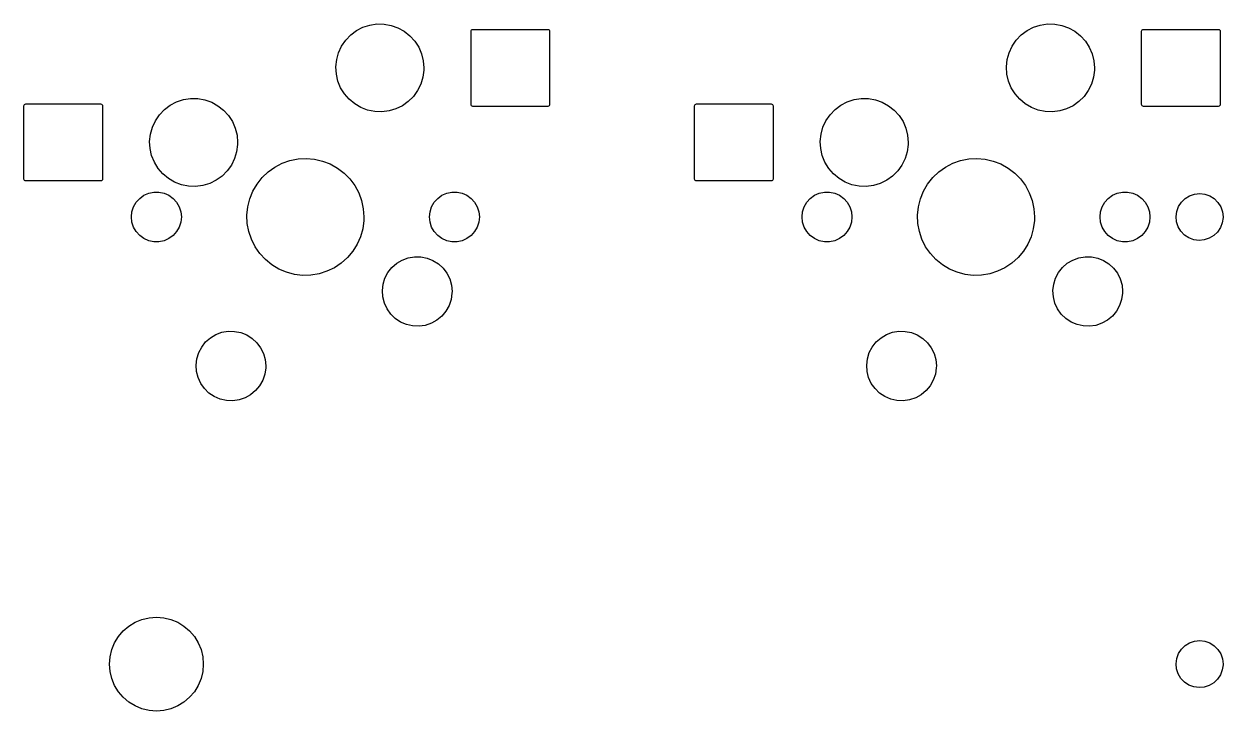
# Model space of a CAD drawing. Extents: x 3.34 to 9.76, y -5.25 to -1.36.
# Drawn here: x 3.422 to 5.032, y -2.463 to -1.541 of the extents above; entities that cross this region are included whole.
import ezdxf

# ---------------------------------------------------------------- set-up
doc = ezdxf.new("R2010")
doc.units = 0
doc.header["$MEASUREMENT"] = 0
doc.layers.add('BLACK', color=7, linetype='CONTINUOUS')

msp = doc.modelspace()

# ---------------------------------------------------------------- linework, layer by layer
at = {"layer": 'BLACK', "linetype": 'CONTINUOUS'}
for p, q in [((3.87712, -1.54556), (3.88631, -1.54255)), ((3.88631, -1.54255), (3.89588, -1.54109)), ((3.89588, -1.54109), (3.90556, -1.54121)), ((3.90556, -1.54121), (3.91509, -1.5429)), ((3.91509, -1.5429), (3.92421, -1.54613)), ((4.77712, -1.54556), (4.78631, -1.54255)), ((4.78631, -1.54255), (4.79588, -1.54109)), ((4.79588, -1.54109), (4.80556, -1.54121)), ((4.80556, -1.54121), (4.81509, -1.5429)), ((4.81509, -1.5429), (4.82421, -1.54613)), ((3.85411, -1.56284), (3.86079, -1.55584)), ((3.86079, -1.55584), (3.86853, -1.55003)), ((3.86853, -1.55003), (3.87712, -1.54556)), ((3.92421, -1.54613), (3.93268, -1.55081)), ((3.93268, -1.55081), (3.94028, -1.55681)), ((3.94028, -1.55681), (3.94679, -1.56397)), ((4.0223, -1.55079), (4.02249, -1.54983)), ((4.0223, -1.64921), (4.0223, -1.55079)), ((4.02249, -1.54983), (4.02304, -1.54902)), ((4.02304, -1.54902), (4.02385, -1.54848)), ((4.02385, -1.54848), (4.0248, -1.54829)), ((4.0248, -1.54829), (4.1252, -1.54829)), ((4.1252, -1.54829), (4.12615, -1.54848)), ((4.12615, -1.54848), (4.12696, -1.54902)), ((4.12696, -1.54902), (4.12751, -1.54983)), ((4.12751, -1.54983), (4.1277, -1.55079)), ((4.1277, -1.55079), (4.1277, -1.64921)), ((4.75411, -1.56284), (4.76079, -1.55584)), ((4.76079, -1.55584), (4.76853, -1.55003)), ((4.76853, -1.55003), (4.77712, -1.54556)), ((4.82421, -1.54613), (4.83268, -1.55081)), ((4.83268, -1.55081), (4.84028, -1.55681)), ((4.84028, -1.55681), (4.84679, -1.56397)), ((4.9223, -1.55079), (4.92249, -1.54983)), ((4.9223, -1.64921), (4.9223, -1.55079)), ((4.92249, -1.54983), (4.92304, -1.54902)), ((4.92304, -1.54902), (4.92385, -1.54848)), ((4.92385, -1.54848), (4.9248, -1.54829)), ((4.9248, -1.54829), (5.0252, -1.54829)), ((5.0252, -1.54829), (5.02615, -1.54848)), ((5.02615, -1.54848), (5.02696, -1.54902)), ((5.02696, -1.54902), (5.02751, -1.54983)), ((5.02751, -1.54983), (5.0277, -1.55079)), ((5.0277, -1.55079), (5.0277, -1.64921)), ((3.84458, -1.57961), (3.84865, -1.57083)), ((3.84865, -1.57083), (3.85411, -1.56284)), ((3.94679, -1.56397), (3.95205, -1.57209)), ((3.95205, -1.57209), (3.9559, -1.58097)), ((4.74458, -1.57961), (4.74865, -1.57083)), ((4.74865, -1.57083), (4.75411, -1.56284)), ((4.84679, -1.56397), (4.85205, -1.57209)), ((4.85205, -1.57209), (4.8559, -1.58097)), ((3.84096, -1.59856), (3.84199, -1.58893)), ((3.84199, -1.58893), (3.84458, -1.57961)), ((3.9559, -1.58097), (3.95826, -1.59035)), ((3.95826, -1.59035), (3.95906, -1.6)), ((4.74096, -1.59856), (4.74199, -1.58893)), ((4.74199, -1.58893), (4.74458, -1.57961)), ((4.8559, -1.58097), (4.85826, -1.59035)), ((4.85826, -1.59035), (4.85906, -1.6)), ((3.84152, -1.60822), (3.84096, -1.59856)), ((3.84365, -1.61766), (3.84152, -1.60822)), ((3.95898, -1.60288), (3.95772, -1.61248)), ((3.95906, -1.6), (3.95898, -1.60288)), ((4.74152, -1.60822), (4.74096, -1.59856)), ((4.74365, -1.61766), (4.74152, -1.60822)), ((4.85898, -1.60288), (4.85772, -1.61248)), ((4.85906, -1.6), (4.85898, -1.60288)), ((3.84729, -1.62663), (3.84365, -1.61766)), ((3.95491, -1.62174), (3.95062, -1.63042)), ((3.95772, -1.61248), (3.95491, -1.62174)), ((4.74729, -1.62663), (4.74365, -1.61766)), ((4.85491, -1.62174), (4.85062, -1.63042)), ((4.85772, -1.61248), (4.85491, -1.62174)), ((3.63631, -1.64255), (3.64588, -1.64109)), ((3.64588, -1.64109), (3.65556, -1.64121)), ((3.65556, -1.64121), (3.66509, -1.6429)), ((3.85234, -1.63488), (3.84729, -1.62663)), ((3.85868, -1.64219), (3.85234, -1.63488)), ((3.94497, -1.63827), (3.93812, -1.64511)), ((3.95062, -1.63042), (3.94497, -1.63827)), ((4.53631, -1.64255), (4.54588, -1.64109)), ((4.54588, -1.64109), (4.55556, -1.64121)), ((4.55556, -1.64121), (4.56509, -1.6429)), ((4.75234, -1.63488), (4.74729, -1.62663)), ((4.75868, -1.64219), (4.75234, -1.63488)), ((4.84497, -1.63827), (4.83812, -1.64511)), ((4.85062, -1.63042), (4.84497, -1.63827)), ((3.4223, -1.65079), (3.42249, -1.64983)), ((3.4223, -1.74921), (3.4223, -1.65079)), ((3.42249, -1.64983), (3.42304, -1.64902)), ((3.42304, -1.64902), (3.42385, -1.64848)), ((3.42385, -1.64848), (3.4248, -1.64829)), ((3.4248, -1.64829), (3.5252, -1.64829)), ((3.5252, -1.64829), (3.52615, -1.64848)), ((3.52615, -1.64848), (3.52696, -1.64902)), ((3.52696, -1.64902), (3.52751, -1.64983)), ((3.52751, -1.64983), (3.5277, -1.65079)), ((3.5277, -1.65079), (3.5277, -1.74921)), ((3.60411, -1.66284), (3.61079, -1.65584)), ((3.61079, -1.65584), (3.61853, -1.65003)), ((3.61853, -1.65003), (3.62712, -1.64556)), ((3.62712, -1.64556), (3.63631, -1.64255)), ((3.66509, -1.6429), (3.67421, -1.64613)), ((3.67421, -1.64613), (3.68268, -1.65081)), ((3.68268, -1.65081), (3.69028, -1.65681)), ((3.69028, -1.65681), (3.69679, -1.66397)), ((3.86613, -1.64838), (3.85868, -1.64219)), ((3.87448, -1.65326), (3.86613, -1.64838)), ((3.88352, -1.65671), (3.87448, -1.65326)), ((3.89301, -1.65864), (3.88352, -1.65671)), ((3.92155, -1.65498), (3.91228, -1.65776)), ((3.93024, -1.65073), (3.92155, -1.65498)), ((3.93812, -1.64511), (3.93024, -1.65073)), ((4.02249, -1.65017), (4.0223, -1.64921)), ((4.02304, -1.65098), (4.02249, -1.65017)), ((4.02385, -1.65152), (4.02304, -1.65098)), ((4.0248, -1.65171), (4.02385, -1.65152)), ((4.1252, -1.65171), (4.0248, -1.65171)), ((4.12615, -1.65152), (4.1252, -1.65171)), ((4.12696, -1.65098), (4.12615, -1.65152)), ((4.12751, -1.65017), (4.12696, -1.65098)), ((4.1277, -1.64921), (4.12751, -1.65017)), ((4.3223, -1.65079), (4.32249, -1.64983)), ((4.3223, -1.74921), (4.3223, -1.65079)), ((4.32249, -1.64983), (4.32304, -1.64902)), ((4.32304, -1.64902), (4.32385, -1.64848)), ((4.32385, -1.64848), (4.3248, -1.64829)), ((4.3248, -1.64829), (4.4252, -1.64829)), ((4.4252, -1.64829), (4.42615, -1.64848)), ((4.42615, -1.64848), (4.42696, -1.64902)), ((4.42696, -1.64902), (4.42751, -1.64983)), ((4.42751, -1.64983), (4.4277, -1.65079)), ((4.4277, -1.65079), (4.4277, -1.74921)), ((4.50411, -1.66284), (4.51079, -1.65584)), ((4.51079, -1.65584), (4.51853, -1.65003)), ((4.51853, -1.65003), (4.52712, -1.64556)), ((4.52712, -1.64556), (4.53631, -1.64255)), ((4.56509, -1.6429), (4.57421, -1.64613)), ((4.57421, -1.64613), (4.58268, -1.65081)), ((4.58268, -1.65081), (4.59028, -1.65681)), ((4.59028, -1.65681), (4.59679, -1.66397)), ((4.76613, -1.64838), (4.75868, -1.64219)), ((4.77448, -1.65326), (4.76613, -1.64838)), ((4.78352, -1.65671), (4.77448, -1.65326)), ((4.79301, -1.65864), (4.78352, -1.65671)), ((4.82155, -1.65498), (4.81228, -1.65776)), ((4.83024, -1.65073), (4.82155, -1.65498)), ((4.83812, -1.64511), (4.83024, -1.65073)), ((4.92249, -1.65017), (4.9223, -1.64921)), ((4.92304, -1.65098), (4.92249, -1.65017)), ((4.92385, -1.65152), (4.92304, -1.65098)), ((4.9248, -1.65171), (4.92385, -1.65152)), ((5.0252, -1.65171), (4.9248, -1.65171)), ((5.02615, -1.65152), (5.0252, -1.65171)), ((5.02696, -1.65098), (5.02615, -1.65152)), ((5.02751, -1.65017), (5.02696, -1.65098)), ((5.0277, -1.64921), (5.02751, -1.65017)), ((3.59458, -1.67961), (3.59865, -1.67083)), ((3.59865, -1.67083), (3.60411, -1.66284)), ((3.69679, -1.66397), (3.70205, -1.67209)), ((3.70205, -1.67209), (3.7059, -1.68097)), ((3.90268, -1.65899), (3.89301, -1.65864)), ((3.91228, -1.65776), (3.90268, -1.65899)), ((4.49458, -1.67961), (4.49865, -1.67083)), ((4.49865, -1.67083), (4.50411, -1.66284)), ((4.59679, -1.66397), (4.60205, -1.67209)), ((4.60205, -1.67209), (4.6059, -1.68097)), ((4.80268, -1.65899), (4.79301, -1.65864)), ((4.81228, -1.65776), (4.80268, -1.65899)), ((3.59096, -1.69856), (3.59199, -1.68893)), ((3.59199, -1.68893), (3.59458, -1.67961)), ((3.7059, -1.68097), (3.70826, -1.69035)), ((4.49096, -1.69856), (4.49199, -1.68893)), ((4.49199, -1.68893), (4.49458, -1.67961)), ((4.6059, -1.68097), (4.60826, -1.69035)), ((3.59152, -1.70822), (3.59096, -1.69856)), ((3.70898, -1.70288), (3.70772, -1.71248)), ((3.70826, -1.69035), (3.70906, -1.7)), ((3.70906, -1.7), (3.70898, -1.70288)), ((4.49152, -1.70822), (4.49096, -1.69856)), ((4.60898, -1.70288), (4.60772, -1.71248)), ((4.60826, -1.69035), (4.60906, -1.7)), ((4.60906, -1.7), (4.60898, -1.70288)), ((3.59365, -1.71766), (3.59152, -1.70822)), ((3.59729, -1.72663), (3.59365, -1.71766)), ((3.70491, -1.72174), (3.70062, -1.73042)), ((3.70772, -1.71248), (3.70491, -1.72174)), ((3.79016, -1.72212), (3.80123, -1.72151)), ((3.80123, -1.72151), (3.81228, -1.72247)), ((4.49365, -1.71766), (4.49152, -1.70822)), ((4.49729, -1.72663), (4.49365, -1.71766)), ((4.60491, -1.72174), (4.60062, -1.73042)), ((4.60772, -1.71248), (4.60491, -1.72174)), ((4.69016, -1.72212), (4.70123, -1.72151)), ((4.70123, -1.72151), (4.71228, -1.72247)), ((3.60234, -1.73488), (3.59729, -1.72663)), ((3.60868, -1.74219), (3.60234, -1.73488)), ((3.70062, -1.73042), (3.69497, -1.73827)), ((3.74996, -1.73951), (3.75898, -1.73307)), ((3.75898, -1.73307), (3.76882, -1.72796)), ((3.76882, -1.72796), (3.77929, -1.72428)), ((3.77929, -1.72428), (3.79016, -1.72212)), ((3.81228, -1.72247), (3.82308, -1.72497)), ((3.82308, -1.72497), (3.83342, -1.72897)), ((3.83342, -1.72897), (3.8431, -1.73439)), ((3.8431, -1.73439), (3.85191, -1.74112)), ((4.50234, -1.73488), (4.49729, -1.72663)), ((4.50868, -1.74219), (4.50234, -1.73488)), ((4.60062, -1.73042), (4.59497, -1.73827)), ((4.64996, -1.73951), (4.65898, -1.73307)), ((4.65898, -1.73307), (4.66882, -1.72796)), ((4.66882, -1.72796), (4.67929, -1.72428)), ((4.67929, -1.72428), (4.69016, -1.72212)), ((4.71228, -1.72247), (4.72308, -1.72497)), ((4.72308, -1.72497), (4.73342, -1.72897)), ((4.73342, -1.72897), (4.7431, -1.73439)), ((4.7431, -1.73439), (4.75191, -1.74112)), ((3.42249, -1.75017), (3.4223, -1.74921)), ((3.42304, -1.75098), (3.42249, -1.75017)), ((3.42385, -1.75152), (3.42304, -1.75098)), ((3.4248, -1.75171), (3.42385, -1.75152)), ((3.5252, -1.75171), (3.4248, -1.75171)), ((3.52615, -1.75152), (3.5252, -1.75171)), ((3.52696, -1.75098), (3.52615, -1.75152)), ((3.52751, -1.75017), (3.52696, -1.75098)), ((3.5277, -1.74921), (3.52751, -1.75017)), ((3.61613, -1.74838), (3.60868, -1.74219)), ((3.62448, -1.75326), (3.61613, -1.74838)), ((3.63352, -1.75671), (3.62448, -1.75326)), ((3.68024, -1.75073), (3.67155, -1.75498)), ((3.68812, -1.74511), (3.68024, -1.75073)), ((3.69497, -1.73827), (3.68812, -1.74511)), ((3.73507, -1.75588), (3.74194, -1.74717)), ((3.74194, -1.74717), (3.74996, -1.73951)), ((3.85191, -1.74112), (3.85969, -1.74902)), ((3.85969, -1.74902), (3.86628, -1.75794)), ((4.32249, -1.75017), (4.3223, -1.74921)), ((4.32304, -1.75098), (4.32249, -1.75017)), ((4.32385, -1.75152), (4.32304, -1.75098)), ((4.3248, -1.75171), (4.32385, -1.75152)), ((4.4252, -1.75171), (4.3248, -1.75171)), ((4.42615, -1.75152), (4.4252, -1.75171)), ((4.42696, -1.75098), (4.42615, -1.75152)), ((4.42751, -1.75017), (4.42696, -1.75098)), ((4.4277, -1.74921), (4.42751, -1.75017)), ((4.51613, -1.74838), (4.50868, -1.74219)), ((4.52448, -1.75326), (4.51613, -1.74838)), ((4.53352, -1.75671), (4.52448, -1.75326)), ((4.58024, -1.75073), (4.57155, -1.75498)), ((4.58812, -1.74511), (4.58024, -1.75073)), ((4.59497, -1.73827), (4.58812, -1.74511)), ((4.63507, -1.75588), (4.64194, -1.74717)), ((4.64194, -1.74717), (4.64996, -1.73951)), ((4.75191, -1.74112), (4.75969, -1.74902)), ((4.75969, -1.74902), (4.76628, -1.75794)), ((3.58325, -1.77099), (3.58965, -1.76814)), ((3.58965, -1.76814), (3.5965, -1.76668)), ((3.5965, -1.76668), (3.6035, -1.76668)), ((3.6035, -1.76668), (3.61035, -1.76814)), ((3.61035, -1.76814), (3.61675, -1.77099)), ((3.64301, -1.75864), (3.63352, -1.75671)), ((3.65268, -1.75899), (3.64301, -1.75864)), ((3.66228, -1.75776), (3.65268, -1.75899)), ((3.67155, -1.75498), (3.66228, -1.75776)), ((3.72534, -1.77574), (3.7295, -1.76546)), ((3.7295, -1.76546), (3.73507, -1.75588)), ((3.86628, -1.75794), (3.87155, -1.7677)), ((3.87155, -1.7677), (3.87538, -1.7781)), ((3.98325, -1.77099), (3.98965, -1.76814)), ((3.98965, -1.76814), (3.9965, -1.76668)), ((3.9965, -1.76668), (4.0035, -1.76668)), ((4.0035, -1.76668), (4.01035, -1.76814)), ((4.01035, -1.76814), (4.01675, -1.77099)), ((4.48325, -1.77099), (4.48965, -1.76814)), ((4.48965, -1.76814), (4.4965, -1.76668)), ((4.4965, -1.76668), (4.5035, -1.76668)), ((4.5035, -1.76668), (4.51035, -1.76814)), ((4.51035, -1.76814), (4.51675, -1.77099)), ((4.54301, -1.75864), (4.53352, -1.75671)), ((4.55268, -1.75899), (4.54301, -1.75864)), ((4.56228, -1.75776), (4.55268, -1.75899)), ((4.57155, -1.75498), (4.56228, -1.75776)), ((4.62534, -1.77574), (4.6295, -1.76546)), ((4.6295, -1.76546), (4.63507, -1.75588)), ((4.76628, -1.75794), (4.77155, -1.7677)), ((4.77155, -1.7677), (4.77538, -1.7781)), ((4.88325, -1.77099), (4.88965, -1.76814)), ((4.88965, -1.76814), (4.8965, -1.76668)), ((4.8965, -1.76668), (4.9035, -1.76668)), ((4.9035, -1.76668), (4.91035, -1.76814)), ((4.91035, -1.76814), (4.91675, -1.77099)), ((4.98659, -1.7715), (4.99324, -1.76924)), ((4.99324, -1.76924), (5.00022, -1.7685)), ((5.00022, -1.7685), (5.00719, -1.76934)), ((5.00719, -1.76934), (5.01381, -1.77169)), ((3.5694, -1.78637), (3.5729, -1.78031)), ((3.5729, -1.78031), (3.57758, -1.7751)), ((3.57758, -1.7751), (3.58325, -1.77099)), ((3.61675, -1.77099), (3.62242, -1.7751)), ((3.62242, -1.7751), (3.6271, -1.78031)), ((3.6271, -1.78031), (3.6306, -1.78637)), ((3.72267, -1.7865), (3.72534, -1.77574)), ((3.87538, -1.7781), (3.87772, -1.78894)), ((3.9694, -1.78637), (3.9729, -1.78031)), ((3.9729, -1.78031), (3.97758, -1.7751)), ((3.97758, -1.7751), (3.98325, -1.77099)), ((4.01675, -1.77099), (4.02242, -1.7751)), ((4.02242, -1.7751), (4.0271, -1.78031)), ((4.0271, -1.78031), (4.0306, -1.78637)), ((4.4694, -1.78637), (4.4729, -1.78031)), ((4.4729, -1.78031), (4.47758, -1.7751)), ((4.47758, -1.7751), (4.48325, -1.77099)), ((4.51675, -1.77099), (4.52242, -1.7751)), ((4.52242, -1.7751), (4.5271, -1.78031)), ((4.5271, -1.78031), (4.5306, -1.78637)), ((4.62267, -1.7865), (4.62534, -1.77574)), ((4.77538, -1.7781), (4.77772, -1.78894)), ((4.8694, -1.78637), (4.8729, -1.78031)), ((4.8729, -1.78031), (4.87758, -1.7751)), ((4.87758, -1.7751), (4.88325, -1.77099)), ((4.91675, -1.77099), (4.92242, -1.7751)), ((4.92242, -1.7751), (4.9271, -1.78031)), ((4.9271, -1.78031), (4.9306, -1.78637)), ((4.96939, -1.79259), (4.97179, -1.786)), ((4.97179, -1.786), (4.97559, -1.78009)), ((4.97559, -1.78009), (4.98061, -1.77518)), ((4.98061, -1.77518), (4.98659, -1.7715)), ((5.01381, -1.77169), (5.01974, -1.77545)), ((5.01974, -1.77545), (5.02468, -1.78044)), ((5.02468, -1.78044), (5.0284, -1.78639)), ((3.5665, -1.8), (3.56723, -1.79303)), ((3.56723, -1.80697), (3.5665, -1.8)), ((3.56723, -1.79303), (3.5694, -1.78637)), ((3.6306, -1.78637), (3.63277, -1.79303)), ((3.63277, -1.79303), (3.6335, -1.8)), ((3.6335, -1.8), (3.63277, -1.80697)), ((3.72154, -1.79753), (3.72267, -1.7865)), ((3.72197, -1.80861), (3.72154, -1.79753)), ((3.87772, -1.78894), (3.8785, -1.8)), ((3.8785, -1.8), (3.87835, -1.80493)), ((3.9665, -1.8), (3.96723, -1.79303)), ((3.96723, -1.80697), (3.9665, -1.8)), ((3.96723, -1.79303), (3.9694, -1.78637)), ((4.0306, -1.78637), (4.03277, -1.79303)), ((4.03277, -1.79303), (4.0335, -1.8)), ((4.0335, -1.8), (4.03277, -1.80697)), ((4.4665, -1.8), (4.46723, -1.79303)), ((4.46723, -1.80697), (4.4665, -1.8)), ((4.46723, -1.79303), (4.4694, -1.78637)), ((4.5306, -1.78637), (4.53277, -1.79303)), ((4.53277, -1.79303), (4.5335, -1.8)), ((4.5335, -1.8), (4.53277, -1.80697)), ((4.62154, -1.79753), (4.62267, -1.7865)), ((4.62197, -1.80861), (4.62154, -1.79753)), ((4.77772, -1.78894), (4.7785, -1.8)), ((4.7785, -1.8), (4.77835, -1.80493)), ((4.8665, -1.8), (4.86723, -1.79303)), ((4.86723, -1.80697), (4.8665, -1.8)), ((4.86723, -1.79303), (4.8694, -1.78637)), ((4.9306, -1.78637), (4.93277, -1.79303)), ((4.93277, -1.79303), (4.9335, -1.8)), ((4.9335, -1.8), (4.93277, -1.80697)), ((4.96851, -1.79956), (4.96939, -1.79259)), ((4.96919, -1.80655), (4.96851, -1.79956)), ((5.0284, -1.78639), (5.03071, -1.79302)), ((5.03148, -1.80088), (5.03051, -1.80783)), ((5.03071, -1.79302), (5.0315, -1.8)), ((5.0315, -1.8), (5.03148, -1.80088)), ((3.5694, -1.81363), (3.56723, -1.80697)), ((3.5729, -1.81969), (3.5694, -1.81363)), ((3.6306, -1.81363), (3.6271, -1.81969)), ((3.63277, -1.80697), (3.6306, -1.81363)), ((3.72397, -1.81952), (3.72197, -1.80861)), ((3.87687, -1.81592), (3.87386, -1.82659)), ((3.87835, -1.80493), (3.87687, -1.81592)), ((3.9694, -1.81363), (3.96723, -1.80697)), ((3.9729, -1.81969), (3.9694, -1.81363)), ((4.0306, -1.81363), (4.0271, -1.81969)), ((4.03277, -1.80697), (4.0306, -1.81363)), ((4.4694, -1.81363), (4.46723, -1.80697)), ((4.4729, -1.81969), (4.4694, -1.81363)), ((4.5306, -1.81363), (4.5271, -1.81969)), ((4.53277, -1.80697), (4.5306, -1.81363)), ((4.62397, -1.81952), (4.62197, -1.80861)), ((4.77687, -1.81592), (4.77386, -1.82659)), ((4.77835, -1.80493), (4.77687, -1.81592)), ((4.8694, -1.81363), (4.86723, -1.80697)), ((4.8729, -1.81969), (4.8694, -1.81363)), ((4.9306, -1.81363), (4.9271, -1.81969)), ((4.93277, -1.80697), (4.9306, -1.81363)), ((4.97141, -1.81321), (4.96919, -1.80655)), ((4.97505, -1.81922), (4.97141, -1.81321)), ((5.02801, -1.8144), (5.02413, -1.82025)), ((5.03051, -1.80783), (5.02801, -1.8144)), ((3.57758, -1.8249), (3.5729, -1.81969)), ((3.58325, -1.82901), (3.57758, -1.8249)), ((3.58965, -1.83186), (3.58325, -1.82901)), ((3.5965, -1.83332), (3.58965, -1.83186)), ((3.6035, -1.83332), (3.5965, -1.83332)), ((3.61035, -1.83186), (3.6035, -1.83332)), ((3.61675, -1.82901), (3.61035, -1.83186)), ((3.62242, -1.8249), (3.61675, -1.82901)), ((3.6271, -1.81969), (3.62242, -1.8249)), ((3.72748, -1.83004), (3.72397, -1.81952)), ((3.73243, -1.83996), (3.72748, -1.83004)), ((3.87386, -1.82659), (3.86938, -1.83673)), ((3.97758, -1.8249), (3.9729, -1.81969)), ((3.98325, -1.82901), (3.97758, -1.8249)), ((3.98965, -1.83186), (3.98325, -1.82901)), ((3.9965, -1.83332), (3.98965, -1.83186)), ((4.0035, -1.83332), (3.9965, -1.83332)), ((4.01035, -1.83186), (4.0035, -1.83332)), ((4.01675, -1.82901), (4.01035, -1.83186)), ((4.02242, -1.8249), (4.01675, -1.82901)), ((4.0271, -1.81969), (4.02242, -1.8249)), ((4.47758, -1.8249), (4.4729, -1.81969)), ((4.48325, -1.82901), (4.47758, -1.8249)), ((4.48965, -1.83186), (4.48325, -1.82901)), ((4.4965, -1.83332), (4.48965, -1.83186)), ((4.5035, -1.83332), (4.4965, -1.83332)), ((4.51035, -1.83186), (4.5035, -1.83332)), ((4.51675, -1.82901), (4.51035, -1.83186)), ((4.52242, -1.8249), (4.51675, -1.82901)), ((4.5271, -1.81969), (4.52242, -1.8249)), ((4.62748, -1.83004), (4.62397, -1.81952)), ((4.63243, -1.83996), (4.62748, -1.83004)), ((4.77386, -1.82659), (4.76938, -1.83673)), ((4.87758, -1.8249), (4.8729, -1.81969)), ((4.88325, -1.82901), (4.87758, -1.8249)), ((4.88965, -1.83186), (4.88325, -1.82901)), ((4.8965, -1.83332), (4.88965, -1.83186)), ((4.9035, -1.83332), (4.8965, -1.83332)), ((4.91035, -1.83186), (4.9035, -1.83332)), ((4.91675, -1.82901), (4.91035, -1.83186)), ((4.92242, -1.8249), (4.91675, -1.82901)), ((4.9271, -1.81969), (4.92242, -1.8249)), ((4.97992, -1.82427), (4.97505, -1.81922)), ((4.9858, -1.82811), (4.97992, -1.82427)), ((4.99238, -1.83056), (4.9858, -1.82811)), ((4.99934, -1.83149), (4.99238, -1.83056)), ((5.00633, -1.83085), (4.99934, -1.83149)), ((5.01301, -1.82868), (5.00633, -1.83085)), ((5.01904, -1.82509), (5.01301, -1.82868)), ((5.02413, -1.82025), (5.01904, -1.82509)), ((3.73874, -1.84908), (3.73243, -1.83996)), ((3.74626, -1.85722), (3.73874, -1.84908)), ((3.86351, -1.84614), (3.85637, -1.85463)), ((3.86938, -1.83673), (3.86351, -1.84614)), ((4.63874, -1.84908), (4.63243, -1.83996)), ((4.64626, -1.85722), (4.63874, -1.84908)), ((4.76351, -1.84614), (4.75637, -1.85463)), ((4.76938, -1.83673), (4.76351, -1.84614)), ((3.75486, -1.86422), (3.74626, -1.85722)), ((3.76436, -1.86994), (3.75486, -1.86422)), ((3.84811, -1.86203), (3.83889, -1.86819)), ((3.85637, -1.85463), (3.84811, -1.86203)), ((3.91609, -1.86782), (3.92252, -1.86218)), ((3.92252, -1.86218), (3.92987, -1.8578)), ((3.92987, -1.8578), (3.9379, -1.85484)), ((3.9379, -1.85484), (3.94633, -1.85339)), ((3.94633, -1.85339), (3.95489, -1.85351)), ((3.95489, -1.85351), (3.96328, -1.85518)), ((3.96328, -1.85518), (3.97122, -1.85835)), ((3.97122, -1.85835), (3.97846, -1.86291)), ((3.97846, -1.86291), (3.98474, -1.86872)), ((4.65486, -1.86422), (4.64626, -1.85722)), ((4.66436, -1.86994), (4.65486, -1.86422)), ((4.74811, -1.86203), (4.73889, -1.86819)), ((4.75637, -1.85463), (4.74811, -1.86203)), ((4.81609, -1.86782), (4.82252, -1.86218)), ((4.82252, -1.86218), (4.82987, -1.8578)), ((4.82987, -1.8578), (4.8379, -1.85484)), ((4.8379, -1.85484), (4.84633, -1.85339)), ((4.84633, -1.85339), (4.85489, -1.85351)), ((4.85489, -1.85351), (4.86328, -1.85518)), ((4.86328, -1.85518), (4.87122, -1.85835)), ((4.87122, -1.85835), (4.87846, -1.86291)), ((4.87846, -1.86291), (4.88474, -1.86872)), ((3.77457, -1.87427), (3.76436, -1.86994)), ((3.78529, -1.87711), (3.77457, -1.87427)), ((3.7963, -1.87841), (3.78529, -1.87711)), ((3.80739, -1.87815), (3.7963, -1.87841)), ((3.81833, -1.87633), (3.80739, -1.87815)), ((3.8289, -1.87299), (3.81833, -1.87633)), ((3.83889, -1.86819), (3.8289, -1.87299)), ((3.90427, -1.89028), (3.90681, -1.88211)), ((3.90681, -1.88211), (3.91079, -1.87454)), ((3.91079, -1.87454), (3.91609, -1.86782)), ((3.98474, -1.86872), (3.98986, -1.87557)), ((3.98986, -1.87557), (3.99364, -1.88325)), ((4.67457, -1.87427), (4.66436, -1.86994)), ((4.68529, -1.87711), (4.67457, -1.87427)), ((4.6963, -1.87841), (4.68529, -1.87711)), ((4.70739, -1.87815), (4.6963, -1.87841)), ((4.71833, -1.87633), (4.70739, -1.87815)), ((4.7289, -1.87299), (4.71833, -1.87633)), ((4.73889, -1.86819), (4.7289, -1.87299)), ((4.80427, -1.89028), (4.80681, -1.88211)), ((4.80681, -1.88211), (4.81079, -1.87454)), ((4.81079, -1.87454), (4.81609, -1.86782)), ((4.88474, -1.86872), (4.88986, -1.87557)), ((4.88986, -1.87557), (4.89364, -1.88325)), ((3.90327, -1.89878), (3.90427, -1.89028)), ((3.90383, -1.90731), (3.90327, -1.89878)), ((3.99364, -1.88325), (3.99597, -1.89148)), ((3.99597, -1.89148), (3.99675, -1.9)), ((4.80327, -1.89878), (4.80427, -1.89028)), ((4.80383, -1.90731), (4.80327, -1.89878)), ((4.89364, -1.88325), (4.89597, -1.89148)), ((4.89597, -1.89148), (4.89675, -1.9)), ((3.90593, -1.91561), (3.90383, -1.90731)), ((3.99546, -1.91091), (3.99271, -1.91901)), ((3.99669, -1.90245), (3.99546, -1.91091)), ((3.99675, -1.9), (3.99669, -1.90245)), ((4.80593, -1.91561), (4.80383, -1.90731)), ((4.89546, -1.91091), (4.89271, -1.91901)), ((4.89669, -1.90245), (4.89546, -1.91091)), ((4.89675, -1.9), (4.89669, -1.90245)), ((3.90951, -1.92338), (3.90593, -1.91561)), ((3.91445, -1.93036), (3.90951, -1.92338)), ((3.92058, -1.93633), (3.91445, -1.93036)), ((3.98853, -1.92648), (3.98306, -1.93306)), ((3.99271, -1.91901), (3.98853, -1.92648)), ((4.80951, -1.92338), (4.80593, -1.91561)), ((4.81445, -1.93036), (4.80951, -1.92338)), ((4.82058, -1.93633), (4.81445, -1.93036)), ((4.88853, -1.92648), (4.88306, -1.93306)), ((4.89271, -1.91901), (4.88853, -1.92648)), ((3.92769, -1.94108), (3.92058, -1.93633)), ((3.93555, -1.94446), (3.92769, -1.94108)), ((3.9439, -1.94635), (3.93555, -1.94446)), ((3.95245, -1.94669), (3.9439, -1.94635)), ((3.96091, -1.94546), (3.95245, -1.94669)), ((3.96901, -1.94271), (3.96091, -1.94546)), ((3.97648, -1.93853), (3.96901, -1.94271)), ((3.98306, -1.93306), (3.97648, -1.93853)), ((4.82769, -1.94108), (4.82058, -1.93633)), ((4.83555, -1.94446), (4.82769, -1.94108)), ((4.8439, -1.94635), (4.83555, -1.94446)), ((4.85245, -1.94669), (4.8439, -1.94635)), ((4.86091, -1.94546), (4.85245, -1.94669)), ((4.86901, -1.94271), (4.86091, -1.94546)), ((4.87648, -1.93853), (4.86901, -1.94271)), ((4.88306, -1.93306), (4.87648, -1.93853)), ((3.66609, -1.96782), (3.67252, -1.96218)), ((3.67252, -1.96218), (3.67987, -1.9578)), ((3.67987, -1.9578), (3.6879, -1.95484)), ((3.6879, -1.95484), (3.69633, -1.95339)), ((3.69633, -1.95339), (3.70489, -1.95351)), ((3.70489, -1.95351), (3.71328, -1.95518)), ((3.71328, -1.95518), (3.72122, -1.95835)), ((3.72122, -1.95835), (3.72846, -1.96291)), ((3.72846, -1.96291), (3.73474, -1.96872)), ((4.56609, -1.96782), (4.57252, -1.96218)), ((4.57252, -1.96218), (4.57987, -1.9578)), ((4.57987, -1.9578), (4.5879, -1.95484)), ((4.5879, -1.95484), (4.59633, -1.95339)), ((4.59633, -1.95339), (4.60489, -1.95351)), ((4.60489, -1.95351), (4.61328, -1.95518)), ((4.61328, -1.95518), (4.62122, -1.95835)), ((4.62122, -1.95835), (4.62846, -1.96291)), ((4.62846, -1.96291), (4.63474, -1.96872)), ((3.65681, -1.98211), (3.66079, -1.97454)), ((3.66079, -1.97454), (3.66609, -1.96782)), ((3.73474, -1.96872), (3.73986, -1.97557)), ((3.73986, -1.97557), (3.74364, -1.98325)), ((4.55681, -1.98211), (4.56079, -1.97454)), ((4.56079, -1.97454), (4.56609, -1.96782)), ((4.63474, -1.96872), (4.63986, -1.97557)), ((4.63986, -1.97557), (4.64364, -1.98325)), ((3.65327, -1.99878), (3.65427, -1.99028)), ((3.65427, -1.99028), (3.65681, -1.98211)), ((3.74364, -1.98325), (3.74597, -1.99148)), ((3.74597, -1.99148), (3.74675, -2)), ((4.55327, -1.99878), (4.55427, -1.99028)), ((4.55427, -1.99028), (4.55681, -1.98211)), ((4.64364, -1.98325), (4.64597, -1.99148)), ((4.64597, -1.99148), (4.64675, -2)), ((3.65383, -2.00731), (3.65327, -1.99878)), ((3.65593, -2.01561), (3.65383, -2.00731)), ((3.74546, -2.01091), (3.74271, -2.01901)), ((3.74669, -2.00245), (3.74546, -2.01091)), ((3.74675, -2), (3.74669, -2.00245)), ((4.55383, -2.00731), (4.55327, -1.99878)), ((4.55593, -2.01561), (4.55383, -2.00731)), ((4.64546, -2.01091), (4.64271, -2.01901)), ((4.64669, -2.00245), (4.64546, -2.01091)), ((4.64675, -2), (4.64669, -2.00245)), ((3.65951, -2.02338), (3.65593, -2.01561)), ((3.66445, -2.03036), (3.65951, -2.02338)), ((3.73853, -2.02648), (3.73306, -2.03306)), ((3.74271, -2.01901), (3.73853, -2.02648)), ((4.55951, -2.02338), (4.55593, -2.01561)), ((4.56445, -2.03036), (4.55951, -2.02338)), ((4.63853, -2.02648), (4.63306, -2.03306)), ((4.64271, -2.01901), (4.63853, -2.02648)), ((3.67058, -2.03633), (3.66445, -2.03036)), ((3.67769, -2.04108), (3.67058, -2.03633)), ((3.68555, -2.04446), (3.67769, -2.04108)), ((3.71901, -2.04271), (3.71091, -2.04546)), ((3.72648, -2.03853), (3.71901, -2.04271)), ((3.73306, -2.03306), (3.72648, -2.03853)), ((4.57058, -2.03633), (4.56445, -2.03036)), ((4.57769, -2.04108), (4.57058, -2.03633)), ((4.58555, -2.04446), (4.57769, -2.04108)), ((4.61901, -2.04271), (4.61091, -2.04546)), ((4.62648, -2.03853), (4.61901, -2.04271)), ((4.63306, -2.03306), (4.62648, -2.03853)), ((3.6939, -2.04635), (3.68555, -2.04446)), ((3.70245, -2.04669), (3.6939, -2.04635)), ((3.71091, -2.04546), (3.70245, -2.04669)), ((4.5939, -2.04635), (4.58555, -2.04446)), ((4.60245, -2.04669), (4.5939, -2.04635)), ((4.61091, -2.04546), (4.60245, -2.04669)), ((3.55546, -2.35546), (3.56297, -2.34904)), ((3.56297, -2.34904), (3.5714, -2.34387)), ((3.5714, -2.34387), (3.58053, -2.34009)), ((3.58053, -2.34009), (3.59015, -2.33778)), ((3.59015, -2.33778), (3.6, -2.33701)), ((3.6, -2.33701), (3.60985, -2.33778)), ((3.60985, -2.33778), (3.61947, -2.34009)), ((3.61947, -2.34009), (3.6286, -2.34387)), ((3.6286, -2.34387), (3.63703, -2.34904)), ((3.63703, -2.34904), (3.64454, -2.35546)), ((3.54387, -2.3714), (3.54904, -2.36297)), ((3.54904, -2.36297), (3.55546, -2.35546)), ((3.64454, -2.35546), (3.65096, -2.36297)), ((3.65096, -2.36297), (3.65613, -2.3714)), ((3.53778, -2.39015), (3.54009, -2.38053)), ((3.54009, -2.38053), (3.54387, -2.3714)), ((3.65613, -2.3714), (3.65991, -2.38053)), ((3.65991, -2.38053), (3.66222, -2.39015)), ((4.97179, -2.386), (4.97559, -2.38009)), ((4.97559, -2.38009), (4.98061, -2.37518)), ((4.98061, -2.37518), (4.98659, -2.3715)), ((4.98659, -2.3715), (4.99324, -2.36924)), ((4.99324, -2.36924), (5.00022, -2.3685)), ((5.00022, -2.3685), (5.00719, -2.36934)), ((5.00719, -2.36934), (5.01381, -2.37169)), ((5.01381, -2.37169), (5.01974, -2.37545)), ((5.01974, -2.37545), (5.02468, -2.38044)), ((5.02468, -2.38044), (5.0284, -2.38639)), ((3.53701, -2.4), (3.53778, -2.39015)), ((3.66222, -2.39015), (3.66299, -2.4)), ((4.96851, -2.39956), (4.96939, -2.39259)), ((4.96939, -2.39259), (4.97179, -2.386)), ((5.0284, -2.38639), (5.03071, -2.39302)), ((5.03071, -2.39302), (5.0315, -2.4)), ((3.53778, -2.40985), (3.53701, -2.4)), ((3.54009, -2.41947), (3.53778, -2.40985)), ((3.66222, -2.40985), (3.65991, -2.41947)), ((3.66299, -2.4), (3.66222, -2.40985)), ((4.96919, -2.40655), (4.96851, -2.39956)), ((4.97141, -2.41321), (4.96919, -2.40655)), ((4.97505, -2.41922), (4.97141, -2.41321)), ((5.03051, -2.40783), (5.02801, -2.4144)), ((5.03148, -2.40088), (5.03051, -2.40783)), ((5.0315, -2.4), (5.03148, -2.40088)), ((3.54387, -2.4286), (3.54009, -2.41947)), ((3.54904, -2.43703), (3.54387, -2.4286)), ((3.65613, -2.4286), (3.65096, -2.43703)), ((3.65991, -2.41947), (3.65613, -2.4286)), ((4.97992, -2.42427), (4.97505, -2.41922)), ((4.9858, -2.42811), (4.97992, -2.42427)), ((4.99238, -2.43056), (4.9858, -2.42811)), ((5.01301, -2.42868), (5.00633, -2.43085)), ((5.01904, -2.42509), (5.01301, -2.42868)), ((5.02413, -2.42025), (5.01904, -2.42509)), ((5.02801, -2.4144), (5.02413, -2.42025)), ((3.55546, -2.44454), (3.54904, -2.43703)), ((3.56297, -2.45096), (3.55546, -2.44454)), ((3.64454, -2.44454), (3.63703, -2.45096)), ((3.65096, -2.43703), (3.64454, -2.44454)), ((4.99934, -2.43149), (4.99238, -2.43056)), ((5.00633, -2.43085), (4.99934, -2.43149)), ((3.5714, -2.45613), (3.56297, -2.45096)), ((3.58053, -2.45991), (3.5714, -2.45613)), ((3.59015, -2.46222), (3.58053, -2.45991)), ((3.61947, -2.45991), (3.60985, -2.46222)), ((3.6286, -2.45613), (3.61947, -2.45991)), ((3.63703, -2.45096), (3.6286, -2.45613)), ((3.6, -2.46299), (3.59015, -2.46222)), ((3.60985, -2.46222), (3.6, -2.46299))]:
    msp.add_line(p, q, dxfattribs=at)

doc.saveas('drawing.dxf')
